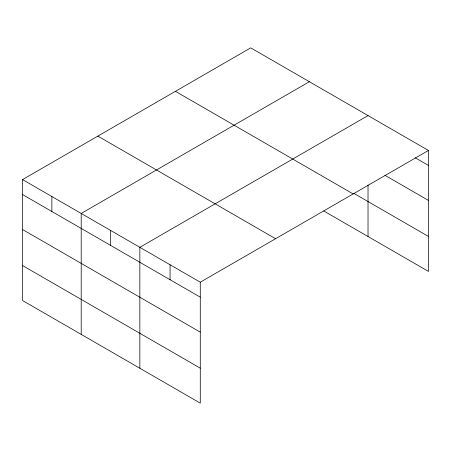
<?xml version="1.0" encoding="UTF-8"?>
<svg xmlns="http://www.w3.org/2000/svg" width="451" height="451" viewBox="0 0 451 451"><rect width="100%" height="100%" fill="white"/><g stroke="black" fill="none" stroke-linecap="round" stroke-linejoin="round"><path stroke-width="0.68" d="M323.733 210.955L428.45 271.412L428.45 150.465L250.722 47.857L22.55 179.588L22.55 300.535L200.278 403.143L200.278 282.202L22.55 179.588M309.369 81.716L81.203 213.453L81.203 334.394M368.022 115.58L139.849 247.311L139.849 368.258M200.278 282.202L428.45 150.465M415.157 157.76L428.45 165.432M384.94 175.287L428.45 200.407M353.657 193.259L428.45 236.437M175.422 91.328L353.156 193.936M97.844 136.117L275.578 238.726M22.55 194.556L200.278 297.17M22.55 229.531L200.278 332.139M22.55 265.56L200.278 368.174M368.022 184.921L368.022 236.521M170.066 264.754L170.066 279.727M110.523 230.382L110.523 245.35M51.876 196.518L51.876 211.491"/></g></svg>
